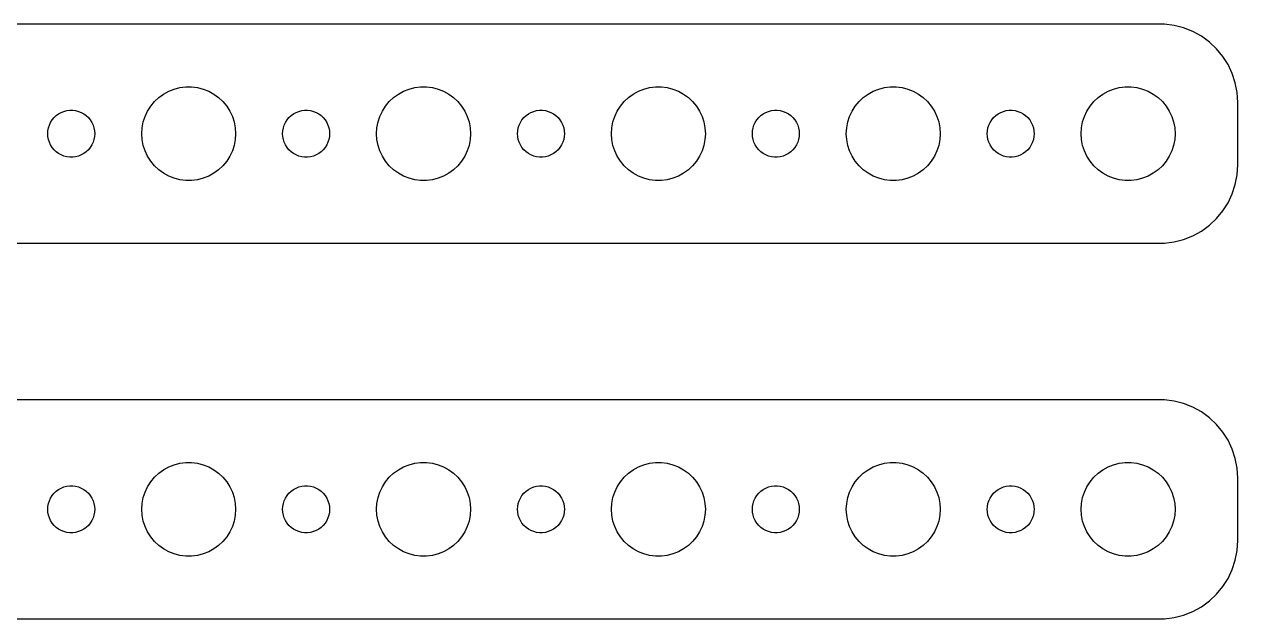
# Model space of a CAD drawing. Header units: metres. Extents: x -157 to 157, y 41 to 79.
# Drawn here: x 79.5 to 157, y 41 to 79 of the extents above; entities that cross this region are included whole.
import ezdxf

# ---------------------------------------------------------------- set-up
doc = ezdxf.new("R2010")
doc.units = ezdxf.units.M

msp = doc.modelspace()

# ---------------------------------------------------------------- linework, layer by layer
for p, q in [((152.314, 78.9901), (-152.314, 78.9901)), ((152.937, 78.9114), (152.314, 78.9901)), ((153.545, 78.7553), (152.937, 78.9114)), ((154.129, 78.5241), (153.545, 78.7553)), ((154.679, 78.2216), (154.129, 78.5241)), ((155.187, 77.8526), (154.679, 78.2216)), ((155.645, 77.4227), (155.187, 77.8526)), ((156.045, 76.9389), (155.645, 77.4227)), ((156.382, 76.4088), (156.045, 76.9389)), ((156.649, 75.8406), (156.382, 76.4088)), ((156.843, 75.2434), (156.649, 75.8406)), ((156.961, 74.6267), (156.843, 75.2434)), ((88.0877, 74.3115), (88.3925, 74.533)), ((88.3925, 74.533), (88.7227, 74.7145)), ((88.7227, 74.7145), (89.073, 74.8532)), ((89.073, 74.8532), (89.4379, 74.9469)), ((89.4379, 74.9469), (89.8116, 74.9941)), ((89.8116, 74.9941), (90.1884, 74.9941)), ((90.1884, 74.9941), (90.5621, 74.9469)), ((90.5621, 74.9469), (90.927, 74.8532)), ((90.927, 74.8532), (91.2773, 74.7145)), ((91.2773, 74.7145), (91.6075, 74.533)), ((91.6075, 74.533), (91.9123, 74.3115)), ((103.088, 74.3115), (103.393, 74.533)), ((103.393, 74.533), (103.723, 74.7145)), ((103.723, 74.7145), (104.073, 74.8532)), ((104.073, 74.8532), (104.438, 74.9469)), ((104.438, 74.9469), (104.812, 74.9941)), ((104.812, 74.9941), (105.188, 74.9941)), ((105.188, 74.9941), (105.562, 74.9469)), ((105.562, 74.9469), (105.927, 74.8532)), ((105.927, 74.8532), (106.277, 74.7145)), ((106.277, 74.7145), (106.607, 74.533)), ((106.607, 74.533), (106.912, 74.3115)), ((118.088, 74.3115), (118.393, 74.533)), ((118.393, 74.533), (118.723, 74.7145)), ((118.723, 74.7145), (119.073, 74.8532)), ((119.073, 74.8532), (119.438, 74.9469)), ((119.438, 74.9469), (119.812, 74.9941)), ((119.812, 74.9941), (120.188, 74.9941)), ((120.188, 74.9941), (120.562, 74.9469)), ((120.562, 74.9469), (120.927, 74.8532)), ((120.927, 74.8532), (121.277, 74.7145)), ((121.277, 74.7145), (121.607, 74.533)), ((121.607, 74.533), (121.912, 74.3115)), ((133.088, 74.3115), (133.393, 74.533)), ((133.393, 74.533), (133.723, 74.7145)), ((133.723, 74.7145), (134.073, 74.8532)), ((134.073, 74.8532), (134.438, 74.9469)), ((134.438, 74.9469), (134.812, 74.9941)), ((134.812, 74.9941), (135.188, 74.9941)), ((135.188, 74.9941), (135.562, 74.9469)), ((135.562, 74.9469), (135.927, 74.8532)), ((135.927, 74.8532), (136.277, 74.7145)), ((136.277, 74.7145), (136.607, 74.533)), ((136.607, 74.533), (136.912, 74.3115)), ((148.088, 74.3115), (148.393, 74.533)), ((148.393, 74.533), (148.723, 74.7145)), ((148.723, 74.7145), (149.073, 74.8532)), ((149.073, 74.8532), (149.438, 74.9469)), ((149.438, 74.9469), (149.812, 74.9941)), ((149.812, 74.9941), (150.188, 74.9941)), ((150.188, 74.9941), (150.562, 74.9469)), ((150.562, 74.9469), (150.927, 74.8532)), ((150.927, 74.8532), (151.277, 74.7145)), ((151.277, 74.7145), (151.607, 74.533)), ((151.607, 74.533), (151.912, 74.3115)), ((157, 74), (156.961, 74.6267)), ((87.3711, 73.4453), (87.573, 73.7634)), ((87.573, 73.7634), (87.8131, 74.0536)), ((87.8131, 74.0536), (88.0877, 74.3115)), ((91.9123, 74.3115), (92.1869, 74.0536)), ((92.1869, 74.0536), (92.427, 73.7634)), ((92.427, 73.7634), (92.6289, 73.4453)), ((102.371, 73.4453), (102.573, 73.7634)), ((102.573, 73.7634), (102.813, 74.0536)), ((102.813, 74.0536), (103.088, 74.3115)), ((106.912, 74.3115), (107.187, 74.0536)), ((107.187, 74.0536), (107.427, 73.7634)), ((107.427, 73.7634), (107.629, 73.4453)), ((117.371, 73.4453), (117.573, 73.7634)), ((117.573, 73.7634), (117.813, 74.0536)), ((117.813, 74.0536), (118.088, 74.3115)), ((121.912, 74.3115), (122.187, 74.0536)), ((122.187, 74.0536), (122.427, 73.7634)), ((122.427, 73.7634), (122.629, 73.4453)), ((132.371, 73.4453), (132.573, 73.7634)), ((132.573, 73.7634), (132.813, 74.0536)), ((132.813, 74.0536), (133.088, 74.3115)), ((136.912, 74.3115), (137.187, 74.0536)), ((137.187, 74.0536), (137.427, 73.7634)), ((137.427, 73.7634), (137.629, 73.4453)), ((147.371, 73.4453), (147.573, 73.7634)), ((147.573, 73.7634), (147.813, 74.0536)), ((147.813, 74.0536), (148.088, 74.3115)), ((151.912, 74.3115), (152.187, 74.0536)), ((152.187, 74.0536), (152.427, 73.7634)), ((152.427, 73.7634), (152.629, 73.4453)), ((157, 70), (157, 74)), ((81.1855, 72.7226), (81.2865, 72.8817)), ((81.2865, 72.8817), (81.4065, 73.0268)), ((81.4065, 73.0268), (81.5439, 73.1558)), ((81.5439, 73.1558), (81.6963, 73.2665)), ((81.6963, 73.2665), (81.8613, 73.3572)), ((81.8613, 73.3572), (82.0365, 73.4266)), ((82.0365, 73.4266), (82.2189, 73.4734)), ((82.2189, 73.4734), (82.4058, 73.497)), ((82.4058, 73.497), (82.5942, 73.497)), ((82.5942, 73.497), (82.7811, 73.4734)), ((82.7811, 73.4734), (82.9635, 73.4266)), ((82.9635, 73.4266), (83.1387, 73.3572)), ((83.1387, 73.3572), (83.3037, 73.2665)), ((83.3037, 73.2665), (83.4561, 73.1558)), ((83.4561, 73.1558), (83.5934, 73.0268)), ((83.5934, 73.0268), (83.7135, 72.8817)), ((83.7135, 72.8817), (83.8145, 72.7226)), ((87.0943, 72.7461), (87.2107, 73.1044)), ((87.2107, 73.1044), (87.3711, 73.4453)), ((92.6289, 73.4453), (92.7893, 73.1044)), ((92.7893, 73.1044), (92.9057, 72.7461)), ((96.1855, 72.7226), (96.2865, 72.8817)), ((96.2865, 72.8817), (96.4065, 73.0268)), ((96.4065, 73.0268), (96.5439, 73.1558)), ((96.5439, 73.1558), (96.6963, 73.2665)), ((96.6963, 73.2665), (96.8613, 73.3572)), ((96.8613, 73.3572), (97.0365, 73.4266)), ((97.0365, 73.4266), (97.2189, 73.4734)), ((97.2189, 73.4734), (97.4058, 73.497)), ((97.4058, 73.497), (97.5942, 73.497)), ((97.5942, 73.497), (97.7811, 73.4734)), ((97.7811, 73.4734), (97.9635, 73.4266)), ((97.9635, 73.4266), (98.1387, 73.3572)), ((98.1387, 73.3572), (98.3037, 73.2665)), ((98.3037, 73.2665), (98.4561, 73.1558)), ((98.4561, 73.1558), (98.5934, 73.0268)), ((98.5934, 73.0268), (98.7135, 72.8817)), ((98.7135, 72.8817), (98.8145, 72.7226)), ((102.094, 72.7461), (102.211, 73.1044)), ((102.211, 73.1044), (102.371, 73.4453)), ((107.629, 73.4453), (107.789, 73.1044)), ((107.789, 73.1044), (107.906, 72.7461)), ((111.186, 72.7226), (111.286, 72.8817)), ((111.286, 72.8817), (111.407, 73.0268)), ((111.407, 73.0268), (111.544, 73.1558)), ((111.544, 73.1558), (111.696, 73.2665)), ((111.696, 73.2665), (111.861, 73.3572)), ((111.861, 73.3572), (112.036, 73.4266)), ((112.036, 73.4266), (112.219, 73.4734)), ((112.219, 73.4734), (112.406, 73.497)), ((112.406, 73.497), (112.594, 73.497)), ((112.594, 73.497), (112.781, 73.4734)), ((112.781, 73.4734), (112.964, 73.4266)), ((112.964, 73.4266), (113.139, 73.3572)), ((113.139, 73.3572), (113.304, 73.2665)), ((113.304, 73.2665), (113.456, 73.1558)), ((113.456, 73.1558), (113.593, 73.0268)), ((113.593, 73.0268), (113.714, 72.8817)), ((113.714, 72.8817), (113.814, 72.7226)), ((117.094, 72.7461), (117.211, 73.1044)), ((117.211, 73.1044), (117.371, 73.4453)), ((122.629, 73.4453), (122.789, 73.1044)), ((122.789, 73.1044), (122.906, 72.7461)), ((126.186, 72.7226), (126.286, 72.8817)), ((126.286, 72.8817), (126.407, 73.0268)), ((126.407, 73.0268), (126.544, 73.1558)), ((126.544, 73.1558), (126.696, 73.2665)), ((126.696, 73.2665), (126.861, 73.3572)), ((126.861, 73.3572), (127.036, 73.4266)), ((127.036, 73.4266), (127.219, 73.4734)), ((127.219, 73.4734), (127.406, 73.497)), ((127.406, 73.497), (127.594, 73.497)), ((127.594, 73.497), (127.781, 73.4734)), ((127.781, 73.4734), (127.964, 73.4266)), ((127.964, 73.4266), (128.139, 73.3572)), ((128.139, 73.3572), (128.304, 73.2665)), ((128.304, 73.2665), (128.456, 73.1558)), ((128.456, 73.1558), (128.593, 73.0268)), ((128.593, 73.0268), (128.714, 72.8817)), ((128.714, 72.8817), (128.814, 72.7226)), ((132.094, 72.7461), (132.211, 73.1044)), ((132.211, 73.1044), (132.371, 73.4453)), ((137.629, 73.4453), (137.789, 73.1044)), ((137.789, 73.1044), (137.906, 72.7461)), ((141.186, 72.7226), (141.286, 72.8817)), ((141.286, 72.8817), (141.407, 73.0268)), ((141.407, 73.0268), (141.544, 73.1558)), ((141.544, 73.1558), (141.696, 73.2665)), ((141.696, 73.2665), (141.861, 73.3572)), ((141.861, 73.3572), (142.036, 73.4266)), ((142.036, 73.4266), (142.219, 73.4734)), ((142.219, 73.4734), (142.406, 73.497)), ((142.406, 73.497), (142.594, 73.497)), ((142.594, 73.497), (142.781, 73.4734)), ((142.781, 73.4734), (142.964, 73.4266)), ((142.964, 73.4266), (143.139, 73.3572)), ((143.139, 73.3572), (143.304, 73.2665)), ((143.304, 73.2665), (143.456, 73.1558)), ((143.456, 73.1558), (143.593, 73.0268)), ((143.593, 73.0268), (143.714, 72.8817)), ((143.714, 72.8817), (143.814, 72.7226)), ((147.094, 72.7461), (147.211, 73.1044)), ((147.211, 73.1044), (147.371, 73.4453)), ((152.629, 73.4453), (152.789, 73.1044)), ((152.789, 73.1044), (152.906, 72.7461)), ((81, 72), (81.0118, 72.188)), ((81.0118, 72.188), (81.0471, 72.373)), ((81.0471, 72.373), (81.1053, 72.5522)), ((81.1053, 72.5522), (81.1855, 72.7226)), ((83.8145, 72.7226), (83.8947, 72.5522)), ((83.8947, 72.5522), (83.9529, 72.373)), ((83.9529, 72.373), (83.9882, 72.188)), ((83.9882, 72.188), (84, 72)), ((87, 72), (87.0237, 72.376)), ((87.0237, 72.376), (87.0943, 72.7461)), ((92.9057, 72.7461), (92.9763, 72.376)), ((92.9763, 72.376), (93, 72)), ((96, 72), (96.0118, 72.188)), ((96.0118, 72.188), (96.0471, 72.373)), ((96.0471, 72.373), (96.1053, 72.5522)), ((96.1053, 72.5522), (96.1855, 72.7226)), ((98.8145, 72.7226), (98.8947, 72.5522)), ((98.8947, 72.5522), (98.9529, 72.373)), ((98.9529, 72.373), (98.9882, 72.188)), ((98.9882, 72.188), (99, 72)), ((102, 72), (102.024, 72.376)), ((102.024, 72.376), (102.094, 72.7461)), ((107.906, 72.7461), (107.976, 72.376)), ((107.976, 72.376), (108, 72)), ((111, 72), (111.012, 72.188)), ((111.012, 72.188), (111.047, 72.373)), ((111.047, 72.373), (111.105, 72.5522)), ((111.105, 72.5522), (111.186, 72.7226)), ((113.814, 72.7226), (113.895, 72.5522)), ((113.895, 72.5522), (113.953, 72.373)), ((113.953, 72.373), (113.988, 72.188)), ((113.988, 72.188), (114, 72)), ((117, 72), (117.024, 72.376)), ((117.024, 72.376), (117.094, 72.7461)), ((122.906, 72.7461), (122.976, 72.376)), ((122.976, 72.376), (123, 72)), ((126, 72), (126.012, 72.188)), ((126.012, 72.188), (126.047, 72.373)), ((126.047, 72.373), (126.105, 72.5522)), ((126.105, 72.5522), (126.186, 72.7226)), ((128.814, 72.7226), (128.895, 72.5522)), ((128.895, 72.5522), (128.953, 72.373)), ((128.953, 72.373), (128.988, 72.188)), ((128.988, 72.188), (129, 72)), ((132, 72), (132.024, 72.376)), ((132.024, 72.376), (132.094, 72.7461)), ((137.906, 72.7461), (137.976, 72.376)), ((137.976, 72.376), (138, 72)), ((141, 72), (141.012, 72.188)), ((141.012, 72.188), (141.047, 72.373)), ((141.047, 72.373), (141.105, 72.5522)), ((141.105, 72.5522), (141.186, 72.7226)), ((143.814, 72.7226), (143.895, 72.5522)), ((143.895, 72.5522), (143.953, 72.373)), ((143.953, 72.373), (143.988, 72.188)), ((143.988, 72.188), (144, 72)), ((147, 72), (147.024, 72.376)), ((147.024, 72.376), (147.094, 72.7461)), ((152.906, 72.7461), (152.976, 72.376)), ((152.976, 72.376), (153, 72)), ((81.0118, 71.812), (81, 72)), ((81.0471, 71.627), (81.0118, 71.812)), ((81.1053, 71.4478), (81.0471, 71.627)), ((81.1855, 71.2774), (81.1053, 71.4478)), ((83.8947, 71.4478), (83.8145, 71.2774)), ((83.9529, 71.627), (83.8947, 71.4478)), ((83.9882, 71.812), (83.9529, 71.627)), ((84, 72), (83.9882, 71.812)), ((87.0237, 71.624), (87, 72)), ((87.0943, 71.2539), (87.0237, 71.624)), ((92.9763, 71.624), (92.9057, 71.2539)), ((93, 72), (92.9763, 71.624)), ((96.0118, 71.812), (96, 72)), ((96.0471, 71.627), (96.0118, 71.812)), ((96.1053, 71.4478), (96.0471, 71.627)), ((96.1855, 71.2774), (96.1053, 71.4478)), ((98.8947, 71.4478), (98.8145, 71.2774)), ((98.9529, 71.627), (98.8947, 71.4478)), ((98.9882, 71.812), (98.9529, 71.627)), ((99, 72), (98.9882, 71.812)), ((102.024, 71.624), (102, 72)), ((102.094, 71.2539), (102.024, 71.624)), ((107.976, 71.624), (107.906, 71.2539)), ((108, 72), (107.976, 71.624)), ((111.012, 71.812), (111, 72)), ((111.047, 71.627), (111.012, 71.812)), ((111.105, 71.4478), (111.047, 71.627)), ((111.186, 71.2774), (111.105, 71.4478)), ((113.895, 71.4478), (113.814, 71.2774)), ((113.953, 71.627), (113.895, 71.4478)), ((113.988, 71.812), (113.953, 71.627)), ((114, 72), (113.988, 71.812)), ((117.024, 71.624), (117, 72)), ((117.094, 71.2539), (117.024, 71.624)), ((122.976, 71.624), (122.906, 71.2539)), ((123, 72), (122.976, 71.624)), ((126.012, 71.812), (126, 72)), ((126.047, 71.627), (126.012, 71.812)), ((126.105, 71.4478), (126.047, 71.627)), ((126.186, 71.2774), (126.105, 71.4478)), ((128.895, 71.4478), (128.814, 71.2774)), ((128.953, 71.627), (128.895, 71.4478)), ((128.988, 71.812), (128.953, 71.627)), ((129, 72), (128.988, 71.812)), ((132.024, 71.624), (132, 72)), ((132.094, 71.2539), (132.024, 71.624)), ((137.976, 71.624), (137.906, 71.2539)), ((138, 72), (137.976, 71.624)), ((141.012, 71.812), (141, 72)), ((141.047, 71.627), (141.012, 71.812)), ((141.105, 71.4478), (141.047, 71.627)), ((141.186, 71.2774), (141.105, 71.4478)), ((143.895, 71.4478), (143.814, 71.2774)), ((143.953, 71.627), (143.895, 71.4478)), ((143.988, 71.812), (143.953, 71.627)), ((144, 72), (143.988, 71.812)), ((147.024, 71.624), (147, 72)), ((147.094, 71.2539), (147.024, 71.624)), ((152.976, 71.624), (152.906, 71.2539)), ((153, 72), (152.976, 71.624)), ((81.2865, 71.1183), (81.1855, 71.2774)), ((81.4065, 70.9732), (81.2865, 71.1183)), ((81.5439, 70.8442), (81.4065, 70.9732)), ((81.6963, 70.7335), (81.5439, 70.8442)), ((81.8613, 70.6428), (81.6963, 70.7335)), ((82.0365, 70.5734), (81.8613, 70.6428)), ((82.2189, 70.5266), (82.0365, 70.5734)), ((82.4058, 70.503), (82.2189, 70.5266)), ((82.7811, 70.5266), (82.5942, 70.503)), ((82.9635, 70.5734), (82.7811, 70.5266)), ((83.1387, 70.6428), (82.9635, 70.5734)), ((83.3037, 70.7335), (83.1387, 70.6428)), ((83.4561, 70.8442), (83.3037, 70.7335)), ((83.5934, 70.9732), (83.4561, 70.8442)), ((83.7135, 71.1183), (83.5934, 70.9732)), ((83.8145, 71.2774), (83.7135, 71.1183)), ((87.2107, 70.8956), (87.0943, 71.2539)), ((87.3711, 70.5547), (87.2107, 70.8956)), ((87.573, 70.2366), (87.3711, 70.5547)), ((92.6289, 70.5547), (92.427, 70.2366)), ((92.7893, 70.8956), (92.6289, 70.5547)), ((92.9057, 71.2539), (92.7893, 70.8956)), ((96.2865, 71.1183), (96.1855, 71.2774)), ((96.4065, 70.9732), (96.2865, 71.1183)), ((96.5439, 70.8442), (96.4065, 70.9732)), ((96.6963, 70.7335), (96.5439, 70.8442)), ((96.8613, 70.6428), (96.6963, 70.7335)), ((97.0365, 70.5734), (96.8613, 70.6428)), ((97.2189, 70.5266), (97.0365, 70.5734)), ((97.4058, 70.503), (97.2189, 70.5266)), ((97.7811, 70.5266), (97.5942, 70.503)), ((97.9635, 70.5734), (97.7811, 70.5266)), ((98.1387, 70.6428), (97.9635, 70.5734)), ((98.3037, 70.7335), (98.1387, 70.6428)), ((98.4561, 70.8442), (98.3037, 70.7335)), ((98.5934, 70.9732), (98.4561, 70.8442)), ((98.7135, 71.1183), (98.5934, 70.9732)), ((98.8145, 71.2774), (98.7135, 71.1183)), ((102.211, 70.8956), (102.094, 71.2539)), ((102.371, 70.5547), (102.211, 70.8956)), ((102.573, 70.2366), (102.371, 70.5547)), ((107.629, 70.5547), (107.427, 70.2366)), ((107.789, 70.8956), (107.629, 70.5547)), ((107.906, 71.2539), (107.789, 70.8956)), ((111.286, 71.1183), (111.186, 71.2774)), ((111.407, 70.9732), (111.286, 71.1183)), ((111.544, 70.8442), (111.407, 70.9732)), ((111.696, 70.7335), (111.544, 70.8442)), ((111.861, 70.6428), (111.696, 70.7335)), ((112.036, 70.5734), (111.861, 70.6428)), ((112.219, 70.5266), (112.036, 70.5734)), ((112.406, 70.503), (112.219, 70.5266)), ((112.781, 70.5266), (112.594, 70.503)), ((112.964, 70.5734), (112.781, 70.5266)), ((113.139, 70.6428), (112.964, 70.5734)), ((113.304, 70.7335), (113.139, 70.6428)), ((113.456, 70.8442), (113.304, 70.7335)), ((113.593, 70.9732), (113.456, 70.8442)), ((113.714, 71.1183), (113.593, 70.9732)), ((113.814, 71.2774), (113.714, 71.1183)), ((117.211, 70.8956), (117.094, 71.2539)), ((117.371, 70.5547), (117.211, 70.8956)), ((117.573, 70.2366), (117.371, 70.5547)), ((122.629, 70.5547), (122.427, 70.2366)), ((122.789, 70.8956), (122.629, 70.5547)), ((122.906, 71.2539), (122.789, 70.8956)), ((126.286, 71.1183), (126.186, 71.2774)), ((126.407, 70.9732), (126.286, 71.1183)), ((126.544, 70.8442), (126.407, 70.9732)), ((126.696, 70.7335), (126.544, 70.8442)), ((126.861, 70.6428), (126.696, 70.7335)), ((127.036, 70.5734), (126.861, 70.6428)), ((127.219, 70.5266), (127.036, 70.5734)), ((127.406, 70.503), (127.219, 70.5266)), ((127.781, 70.5266), (127.594, 70.503)), ((127.964, 70.5734), (127.781, 70.5266)), ((128.139, 70.6428), (127.964, 70.5734)), ((128.304, 70.7335), (128.139, 70.6428)), ((128.456, 70.8442), (128.304, 70.7335)), ((128.593, 70.9732), (128.456, 70.8442)), ((128.714, 71.1183), (128.593, 70.9732)), ((128.814, 71.2774), (128.714, 71.1183)), ((132.211, 70.8956), (132.094, 71.2539)), ((132.371, 70.5547), (132.211, 70.8956)), ((132.573, 70.2366), (132.371, 70.5547)), ((137.629, 70.5547), (137.427, 70.2366)), ((137.789, 70.8956), (137.629, 70.5547)), ((137.906, 71.2539), (137.789, 70.8956)), ((141.286, 71.1183), (141.186, 71.2774)), ((141.407, 70.9732), (141.286, 71.1183)), ((141.544, 70.8442), (141.407, 70.9732)), ((141.696, 70.7335), (141.544, 70.8442)), ((141.861, 70.6428), (141.696, 70.7335)), ((142.036, 70.5734), (141.861, 70.6428)), ((142.219, 70.5266), (142.036, 70.5734)), ((142.406, 70.503), (142.219, 70.5266)), ((142.781, 70.5266), (142.594, 70.503)), ((142.964, 70.5734), (142.781, 70.5266)), ((143.139, 70.6428), (142.964, 70.5734)), ((143.304, 70.7335), (143.139, 70.6428)), ((143.456, 70.8442), (143.304, 70.7335)), ((143.593, 70.9732), (143.456, 70.8442)), ((143.714, 71.1183), (143.593, 70.9732)), ((143.814, 71.2774), (143.714, 71.1183)), ((147.211, 70.8956), (147.094, 71.2539)), ((147.371, 70.5547), (147.211, 70.8956)), ((147.573, 70.2366), (147.371, 70.5547)), ((152.629, 70.5547), (152.427, 70.2366)), ((152.789, 70.8956), (152.629, 70.5547)), ((152.906, 71.2539), (152.789, 70.8956)), ((82.5942, 70.503), (82.4058, 70.503)), ((87.8131, 69.9464), (87.573, 70.2366)), ((88.0877, 69.6885), (87.8131, 69.9464)), ((92.1869, 69.9464), (91.9123, 69.6885)), ((92.427, 70.2366), (92.1869, 69.9464)), ((97.5942, 70.503), (97.4058, 70.503)), ((102.813, 69.9464), (102.573, 70.2366)), ((103.088, 69.6885), (102.813, 69.9464)), ((107.187, 69.9464), (106.912, 69.6885)), ((107.427, 70.2366), (107.187, 69.9464)), ((112.594, 70.503), (112.406, 70.503)), ((117.813, 69.9464), (117.573, 70.2366)), ((118.088, 69.6885), (117.813, 69.9464)), ((122.187, 69.9464), (121.912, 69.6885)), ((122.427, 70.2366), (122.187, 69.9464)), ((127.594, 70.503), (127.406, 70.503)), ((132.813, 69.9464), (132.573, 70.2366)), ((133.088, 69.6885), (132.813, 69.9464)), ((137.187, 69.9464), (136.912, 69.6885)), ((137.427, 70.2366), (137.187, 69.9464)), ((142.594, 70.503), (142.406, 70.503)), ((147.813, 69.9464), (147.573, 70.2366)), ((148.088, 69.6885), (147.813, 69.9464)), ((152.187, 69.9464), (151.912, 69.6885)), ((152.427, 70.2366), (152.187, 69.9464)), ((156.961, 69.3733), (157, 70)), ((88.3925, 69.467), (88.0877, 69.6885)), ((88.7227, 69.2855), (88.3925, 69.467)), ((89.073, 69.1468), (88.7227, 69.2855)), ((89.4379, 69.0531), (89.073, 69.1468)), ((89.8116, 69.0059), (89.4379, 69.0531)), ((90.1884, 69.0059), (89.8116, 69.0059)), ((90.5621, 69.0531), (90.1884, 69.0059)), ((90.927, 69.1468), (90.5621, 69.0531)), ((91.2773, 69.2855), (90.927, 69.1468)), ((91.6075, 69.467), (91.2773, 69.2855)), ((91.9123, 69.6885), (91.6075, 69.467)), ((103.393, 69.467), (103.088, 69.6885)), ((103.723, 69.2855), (103.393, 69.467)), ((104.073, 69.1468), (103.723, 69.2855)), ((104.438, 69.0531), (104.073, 69.1468)), ((104.812, 69.0059), (104.438, 69.0531)), ((105.188, 69.0059), (104.812, 69.0059)), ((105.562, 69.0531), (105.188, 69.0059)), ((105.927, 69.1468), (105.562, 69.0531)), ((106.277, 69.2855), (105.927, 69.1468)), ((106.607, 69.467), (106.277, 69.2855)), ((106.912, 69.6885), (106.607, 69.467)), ((118.393, 69.467), (118.088, 69.6885)), ((118.723, 69.2855), (118.393, 69.467)), ((119.073, 69.1468), (118.723, 69.2855)), ((119.438, 69.0531), (119.073, 69.1468)), ((119.812, 69.0059), (119.438, 69.0531)), ((120.188, 69.0059), (119.812, 69.0059)), ((120.562, 69.0531), (120.188, 69.0059)), ((120.927, 69.1468), (120.562, 69.0531)), ((121.277, 69.2855), (120.927, 69.1468)), ((121.607, 69.467), (121.277, 69.2855)), ((121.912, 69.6885), (121.607, 69.467)), ((133.393, 69.467), (133.088, 69.6885)), ((133.723, 69.2855), (133.393, 69.467)), ((134.073, 69.1468), (133.723, 69.2855)), ((134.438, 69.0531), (134.073, 69.1468)), ((134.812, 69.0059), (134.438, 69.0531)), ((135.188, 69.0059), (134.812, 69.0059)), ((135.562, 69.0531), (135.188, 69.0059)), ((135.927, 69.1468), (135.562, 69.0531)), ((136.277, 69.2855), (135.927, 69.1468)), ((136.607, 69.467), (136.277, 69.2855)), ((136.912, 69.6885), (136.607, 69.467)), ((148.393, 69.467), (148.088, 69.6885)), ((148.723, 69.2855), (148.393, 69.467)), ((149.073, 69.1468), (148.723, 69.2855)), ((149.438, 69.0531), (149.073, 69.1468)), ((149.812, 69.0059), (149.438, 69.0531)), ((150.188, 69.0059), (149.812, 69.0059)), ((150.562, 69.0531), (150.188, 69.0059)), ((150.927, 69.1468), (150.562, 69.0531)), ((151.277, 69.2855), (150.927, 69.1468)), ((151.607, 69.467), (151.277, 69.2855)), ((151.912, 69.6885), (151.607, 69.467)), ((156.843, 68.7566), (156.961, 69.3733)), ((156.649, 68.1594), (156.843, 68.7566)), ((156.045, 67.0611), (156.382, 67.5912)), ((156.382, 67.5912), (156.649, 68.1594)), ((155.645, 66.5773), (156.045, 67.0611)), ((154.679, 65.7784), (155.187, 66.1474)), ((155.187, 66.1474), (155.645, 66.5773)), ((152.937, 65.0886), (153.545, 65.2447)), ((153.545, 65.2447), (154.129, 65.4759)), ((154.129, 65.4759), (154.679, 65.7784)), ((-152.314, 65.0099), (152.314, 65.0099)), ((152.314, 65.0099), (152.937, 65.0886)), ((152.314, 54.9901), (-152.314, 54.9901)), ((152.937, 54.9114), (152.314, 54.9901)), ((153.545, 54.7553), (152.937, 54.9114)), ((154.129, 54.5241), (153.545, 54.7553)), ((154.679, 54.2216), (154.129, 54.5241)), ((155.187, 53.8526), (154.679, 54.2216)), ((155.645, 53.4227), (155.187, 53.8526)), ((156.045, 52.9389), (155.645, 53.4227)), ((156.382, 52.4088), (156.045, 52.9389)), ((156.649, 51.8406), (156.382, 52.4088)), ((156.843, 51.2434), (156.649, 51.8406)), ((156.961, 50.6267), (156.843, 51.2434)), ((88.0877, 50.3115), (88.3925, 50.533)), ((88.3925, 50.533), (88.7227, 50.7145)), ((88.7227, 50.7145), (89.073, 50.8532)), ((89.073, 50.8532), (89.4379, 50.9469)), ((89.4379, 50.9469), (89.8116, 50.9941)), ((89.8116, 50.9941), (90.1884, 50.9941)), ((90.1884, 50.9941), (90.5621, 50.9469)), ((90.5621, 50.9469), (90.927, 50.8532)), ((90.927, 50.8532), (91.2773, 50.7145)), ((91.2773, 50.7145), (91.6075, 50.533)), ((91.6075, 50.533), (91.9123, 50.3115)), ((103.088, 50.3115), (103.393, 50.533)), ((103.393, 50.533), (103.723, 50.7145)), ((103.723, 50.7145), (104.073, 50.8532)), ((104.073, 50.8532), (104.438, 50.9469)), ((104.438, 50.9469), (104.812, 50.9941)), ((104.812, 50.9941), (105.188, 50.9941)), ((105.188, 50.9941), (105.562, 50.9469)), ((105.562, 50.9469), (105.927, 50.8532)), ((105.927, 50.8532), (106.277, 50.7145)), ((106.277, 50.7145), (106.607, 50.533)), ((106.607, 50.533), (106.912, 50.3115)), ((118.088, 50.3115), (118.393, 50.533)), ((118.393, 50.533), (118.723, 50.7145)), ((118.723, 50.7145), (119.073, 50.8532)), ((119.073, 50.8532), (119.438, 50.9469)), ((119.438, 50.9469), (119.812, 50.9941)), ((119.812, 50.9941), (120.188, 50.9941)), ((120.188, 50.9941), (120.562, 50.9469)), ((120.562, 50.9469), (120.927, 50.8532)), ((120.927, 50.8532), (121.277, 50.7145)), ((121.277, 50.7145), (121.607, 50.533)), ((121.607, 50.533), (121.912, 50.3115)), ((133.088, 50.3115), (133.393, 50.533)), ((133.393, 50.533), (133.723, 50.7145)), ((133.723, 50.7145), (134.073, 50.8532)), ((134.073, 50.8532), (134.438, 50.9469)), ((134.438, 50.9469), (134.812, 50.9941)), ((134.812, 50.9941), (135.188, 50.9941)), ((135.188, 50.9941), (135.562, 50.9469)), ((135.562, 50.9469), (135.927, 50.8532)), ((135.927, 50.8532), (136.277, 50.7145)), ((136.277, 50.7145), (136.607, 50.533)), ((136.607, 50.533), (136.912, 50.3115)), ((148.088, 50.3115), (148.393, 50.533)), ((148.393, 50.533), (148.723, 50.7145)), ((148.723, 50.7145), (149.073, 50.8532)), ((149.073, 50.8532), (149.438, 50.9469)), ((149.438, 50.9469), (149.812, 50.9941)), ((149.812, 50.9941), (150.188, 50.9941)), ((150.188, 50.9941), (150.562, 50.9469)), ((150.562, 50.9469), (150.927, 50.8532)), ((150.927, 50.8532), (151.277, 50.7145)), ((151.277, 50.7145), (151.607, 50.533)), ((151.607, 50.533), (151.912, 50.3115)), ((157, 50), (156.961, 50.6267)), ((87.3711, 49.4453), (87.573, 49.7634)), ((87.573, 49.7634), (87.8131, 50.0536)), ((87.8131, 50.0536), (88.0877, 50.3115)), ((91.9123, 50.3115), (92.1869, 50.0536)), ((92.1869, 50.0536), (92.427, 49.7634)), ((92.427, 49.7634), (92.6289, 49.4453)), ((102.371, 49.4453), (102.573, 49.7634)), ((102.573, 49.7634), (102.813, 50.0536)), ((102.813, 50.0536), (103.088, 50.3115)), ((106.912, 50.3115), (107.187, 50.0536)), ((107.187, 50.0536), (107.427, 49.7634)), ((107.427, 49.7634), (107.629, 49.4453)), ((117.371, 49.4453), (117.573, 49.7634)), ((117.573, 49.7634), (117.813, 50.0536)), ((117.813, 50.0536), (118.088, 50.3115)), ((121.912, 50.3115), (122.187, 50.0536)), ((122.187, 50.0536), (122.427, 49.7634)), ((122.427, 49.7634), (122.629, 49.4453)), ((132.371, 49.4453), (132.573, 49.7634)), ((132.573, 49.7634), (132.813, 50.0536)), ((132.813, 50.0536), (133.088, 50.3115)), ((136.912, 50.3115), (137.187, 50.0536)), ((137.187, 50.0536), (137.427, 49.7634)), ((137.427, 49.7634), (137.629, 49.4453)), ((147.371, 49.4453), (147.573, 49.7634)), ((147.573, 49.7634), (147.813, 50.0536)), ((147.813, 50.0536), (148.088, 50.3115)), ((151.912, 50.3115), (152.187, 50.0536)), ((152.187, 50.0536), (152.427, 49.7634)), ((152.427, 49.7634), (152.629, 49.4453)), ((157, 46), (157, 50)), ((81.1855, 48.7226), (81.2865, 48.8817)), ((81.2865, 48.8817), (81.4065, 49.0268)), ((81.4065, 49.0268), (81.5439, 49.1558)), ((81.5439, 49.1558), (81.6963, 49.2665)), ((81.6963, 49.2665), (81.8613, 49.3572)), ((81.8613, 49.3572), (82.0365, 49.4266)), ((82.0365, 49.4266), (82.2189, 49.4734)), ((82.2189, 49.4734), (82.4058, 49.497)), ((82.4058, 49.497), (82.5942, 49.497)), ((82.5942, 49.497), (82.7811, 49.4734)), ((82.7811, 49.4734), (82.9635, 49.4266)), ((82.9635, 49.4266), (83.1387, 49.3572)), ((83.1387, 49.3572), (83.3037, 49.2665)), ((83.3037, 49.2665), (83.4561, 49.1558)), ((83.4561, 49.1558), (83.5934, 49.0268)), ((83.5934, 49.0268), (83.7135, 48.8817)), ((83.7135, 48.8817), (83.8145, 48.7226)), ((87.0943, 48.7461), (87.2107, 49.1044)), ((87.2107, 49.1044), (87.3711, 49.4453)), ((92.6289, 49.4453), (92.7893, 49.1044)), ((92.7893, 49.1044), (92.9057, 48.7461)), ((96.1855, 48.7226), (96.2865, 48.8817)), ((96.2865, 48.8817), (96.4065, 49.0268)), ((96.4065, 49.0268), (96.5439, 49.1558)), ((96.5439, 49.1558), (96.6963, 49.2665)), ((96.6963, 49.2665), (96.8613, 49.3572)), ((96.8613, 49.3572), (97.0365, 49.4266)), ((97.0365, 49.4266), (97.2189, 49.4734)), ((97.2189, 49.4734), (97.4058, 49.497)), ((97.4058, 49.497), (97.5942, 49.497)), ((97.5942, 49.497), (97.7811, 49.4734)), ((97.7811, 49.4734), (97.9635, 49.4266)), ((97.9635, 49.4266), (98.1387, 49.3572)), ((98.1387, 49.3572), (98.3037, 49.2665)), ((98.3037, 49.2665), (98.4561, 49.1558)), ((98.4561, 49.1558), (98.5934, 49.0268)), ((98.5934, 49.0268), (98.7135, 48.8817)), ((98.7135, 48.8817), (98.8145, 48.7226)), ((102.094, 48.7461), (102.211, 49.1044)), ((102.211, 49.1044), (102.371, 49.4453)), ((107.629, 49.4453), (107.789, 49.1044)), ((107.789, 49.1044), (107.906, 48.7461)), ((111.186, 48.7226), (111.286, 48.8817)), ((111.286, 48.8817), (111.407, 49.0268)), ((111.407, 49.0268), (111.544, 49.1558)), ((111.544, 49.1558), (111.696, 49.2665)), ((111.696, 49.2665), (111.861, 49.3572)), ((111.861, 49.3572), (112.036, 49.4266)), ((112.036, 49.4266), (112.219, 49.4734)), ((112.219, 49.4734), (112.406, 49.497)), ((112.406, 49.497), (112.594, 49.497)), ((112.594, 49.497), (112.781, 49.4734)), ((112.781, 49.4734), (112.964, 49.4266)), ((112.964, 49.4266), (113.139, 49.3572)), ((113.139, 49.3572), (113.304, 49.2665)), ((113.304, 49.2665), (113.456, 49.1558)), ((113.456, 49.1558), (113.593, 49.0268)), ((113.593, 49.0268), (113.714, 48.8817)), ((113.714, 48.8817), (113.814, 48.7226)), ((117.094, 48.7461), (117.211, 49.1044)), ((117.211, 49.1044), (117.371, 49.4453)), ((122.629, 49.4453), (122.789, 49.1044)), ((122.789, 49.1044), (122.906, 48.7461)), ((126.186, 48.7226), (126.286, 48.8817)), ((126.286, 48.8817), (126.407, 49.0268)), ((126.407, 49.0268), (126.544, 49.1558)), ((126.544, 49.1558), (126.696, 49.2665)), ((126.696, 49.2665), (126.861, 49.3572)), ((126.861, 49.3572), (127.036, 49.4266)), ((127.036, 49.4266), (127.219, 49.4734)), ((127.219, 49.4734), (127.406, 49.497)), ((127.406, 49.497), (127.594, 49.497)), ((127.594, 49.497), (127.781, 49.4734)), ((127.781, 49.4734), (127.964, 49.4266)), ((127.964, 49.4266), (128.139, 49.3572)), ((128.139, 49.3572), (128.304, 49.2665)), ((128.304, 49.2665), (128.456, 49.1558)), ((128.456, 49.1558), (128.593, 49.0268)), ((128.593, 49.0268), (128.714, 48.8817)), ((128.714, 48.8817), (128.814, 48.7226)), ((132.094, 48.7461), (132.211, 49.1044)), ((132.211, 49.1044), (132.371, 49.4453)), ((137.629, 49.4453), (137.789, 49.1044)), ((137.789, 49.1044), (137.906, 48.7461)), ((141.186, 48.7226), (141.286, 48.8817)), ((141.286, 48.8817), (141.407, 49.0268)), ((141.407, 49.0268), (141.544, 49.1558)), ((141.544, 49.1558), (141.696, 49.2665)), ((141.696, 49.2665), (141.861, 49.3572)), ((141.861, 49.3572), (142.036, 49.4266)), ((142.036, 49.4266), (142.219, 49.4734)), ((142.219, 49.4734), (142.406, 49.497)), ((142.406, 49.497), (142.594, 49.497)), ((142.594, 49.497), (142.781, 49.4734)), ((142.781, 49.4734), (142.964, 49.4266)), ((142.964, 49.4266), (143.139, 49.3572)), ((143.139, 49.3572), (143.304, 49.2665)), ((143.304, 49.2665), (143.456, 49.1558)), ((143.456, 49.1558), (143.593, 49.0268)), ((143.593, 49.0268), (143.714, 48.8817)), ((143.714, 48.8817), (143.814, 48.7226)), ((147.094, 48.7461), (147.211, 49.1044)), ((147.211, 49.1044), (147.371, 49.4453)), ((152.629, 49.4453), (152.789, 49.1044)), ((152.789, 49.1044), (152.906, 48.7461)), ((81, 48), (81.0118, 48.188)), ((81.0118, 48.188), (81.0471, 48.373)), ((81.0471, 48.373), (81.1053, 48.5522)), ((81.1053, 48.5522), (81.1855, 48.7226)), ((83.8145, 48.7226), (83.8947, 48.5522)), ((83.8947, 48.5522), (83.9529, 48.373)), ((83.9529, 48.373), (83.9882, 48.188)), ((83.9882, 48.188), (84, 48)), ((87, 48), (87.0237, 48.376)), ((87.0237, 48.376), (87.0943, 48.7461)), ((92.9057, 48.7461), (92.9763, 48.376)), ((92.9763, 48.376), (93, 48)), ((96, 48), (96.0118, 48.188)), ((96.0118, 48.188), (96.0471, 48.373)), ((96.0471, 48.373), (96.1053, 48.5522)), ((96.1053, 48.5522), (96.1855, 48.7226)), ((98.8145, 48.7226), (98.8947, 48.5522)), ((98.8947, 48.5522), (98.9529, 48.373)), ((98.9529, 48.373), (98.9882, 48.188)), ((98.9882, 48.188), (99, 48)), ((102, 48), (102.024, 48.376)), ((102.024, 48.376), (102.094, 48.7461)), ((107.906, 48.7461), (107.976, 48.376)), ((107.976, 48.376), (108, 48)), ((111, 48), (111.012, 48.188)), ((111.012, 48.188), (111.047, 48.373)), ((111.047, 48.373), (111.105, 48.5522)), ((111.105, 48.5522), (111.186, 48.7226)), ((113.814, 48.7226), (113.895, 48.5522)), ((113.895, 48.5522), (113.953, 48.373)), ((113.953, 48.373), (113.988, 48.188)), ((113.988, 48.188), (114, 48)), ((117, 48), (117.024, 48.376)), ((117.024, 48.376), (117.094, 48.7461)), ((122.906, 48.7461), (122.976, 48.376)), ((122.976, 48.376), (123, 48)), ((126, 48), (126.012, 48.188)), ((126.012, 48.188), (126.047, 48.373)), ((126.047, 48.373), (126.105, 48.5522)), ((126.105, 48.5522), (126.186, 48.7226)), ((128.814, 48.7226), (128.895, 48.5522)), ((128.895, 48.5522), (128.953, 48.373)), ((128.953, 48.373), (128.988, 48.188)), ((128.988, 48.188), (129, 48)), ((132, 48), (132.024, 48.376)), ((132.024, 48.376), (132.094, 48.7461)), ((137.906, 48.7461), (137.976, 48.376)), ((137.976, 48.376), (138, 48)), ((141, 48), (141.012, 48.188)), ((141.012, 48.188), (141.047, 48.373)), ((141.047, 48.373), (141.105, 48.5522)), ((141.105, 48.5522), (141.186, 48.7226)), ((143.814, 48.7226), (143.895, 48.5522)), ((143.895, 48.5522), (143.953, 48.373)), ((143.953, 48.373), (143.988, 48.188)), ((143.988, 48.188), (144, 48)), ((147, 48), (147.024, 48.376)), ((147.024, 48.376), (147.094, 48.7461)), ((152.906, 48.7461), (152.976, 48.376)), ((152.976, 48.376), (153, 48)), ((81.0118, 47.812), (81, 48)), ((81.0471, 47.627), (81.0118, 47.812)), ((81.1053, 47.4478), (81.0471, 47.627)), ((81.1855, 47.2774), (81.1053, 47.4478)), ((81.2865, 47.1183), (81.1855, 47.2774)), ((83.8145, 47.2774), (83.7135, 47.1183)), ((83.8947, 47.4478), (83.8145, 47.2774)), ((83.9529, 47.627), (83.8947, 47.4478)), ((83.9882, 47.812), (83.9529, 47.627)), ((84, 48), (83.9882, 47.812)), ((87.0237, 47.624), (87, 48)), ((87.0943, 47.2539), (87.0237, 47.624)), ((92.9763, 47.624), (92.9057, 47.2539)), ((93, 48), (92.9763, 47.624)), ((96.0118, 47.812), (96, 48)), ((96.0471, 47.627), (96.0118, 47.812)), ((96.1053, 47.4478), (96.0471, 47.627)), ((96.1855, 47.2774), (96.1053, 47.4478)), ((96.2865, 47.1183), (96.1855, 47.2774)), ((98.8145, 47.2774), (98.7135, 47.1183)), ((98.8947, 47.4478), (98.8145, 47.2774)), ((98.9529, 47.627), (98.8947, 47.4478)), ((98.9882, 47.812), (98.9529, 47.627)), ((99, 48), (98.9882, 47.812)), ((102.024, 47.624), (102, 48)), ((102.094, 47.2539), (102.024, 47.624)), ((107.976, 47.624), (107.906, 47.2539)), ((108, 48), (107.976, 47.624)), ((111.012, 47.812), (111, 48)), ((111.047, 47.627), (111.012, 47.812)), ((111.105, 47.4478), (111.047, 47.627)), ((111.186, 47.2774), (111.105, 47.4478)), ((111.286, 47.1183), (111.186, 47.2774)), ((113.814, 47.2774), (113.714, 47.1183)), ((113.895, 47.4478), (113.814, 47.2774)), ((113.953, 47.627), (113.895, 47.4478)), ((113.988, 47.812), (113.953, 47.627)), ((114, 48), (113.988, 47.812)), ((117.024, 47.624), (117, 48)), ((117.094, 47.2539), (117.024, 47.624)), ((122.976, 47.624), (122.906, 47.2539)), ((123, 48), (122.976, 47.624)), ((126.012, 47.812), (126, 48)), ((126.047, 47.627), (126.012, 47.812)), ((126.105, 47.4478), (126.047, 47.627)), ((126.186, 47.2774), (126.105, 47.4478)), ((126.286, 47.1183), (126.186, 47.2774)), ((128.814, 47.2774), (128.714, 47.1183)), ((128.895, 47.4478), (128.814, 47.2774)), ((128.953, 47.627), (128.895, 47.4478)), ((128.988, 47.812), (128.953, 47.627)), ((129, 48), (128.988, 47.812)), ((132.024, 47.624), (132, 48)), ((132.094, 47.2539), (132.024, 47.624)), ((137.976, 47.624), (137.906, 47.2539)), ((138, 48), (137.976, 47.624)), ((141.012, 47.812), (141, 48)), ((141.047, 47.627), (141.012, 47.812)), ((141.105, 47.4478), (141.047, 47.627)), ((141.186, 47.2774), (141.105, 47.4478)), ((141.286, 47.1183), (141.186, 47.2774)), ((143.814, 47.2774), (143.714, 47.1183)), ((143.895, 47.4478), (143.814, 47.2774)), ((143.953, 47.627), (143.895, 47.4478)), ((143.988, 47.812), (143.953, 47.627)), ((144, 48), (143.988, 47.812)), ((147.024, 47.624), (147, 48)), ((147.094, 47.2539), (147.024, 47.624)), ((152.976, 47.624), (152.906, 47.2539)), ((153, 48), (152.976, 47.624)), ((81.4065, 46.9732), (81.2865, 47.1183)), ((81.5439, 46.8442), (81.4065, 46.9732)), ((81.6963, 46.7335), (81.5439, 46.8442)), ((81.8613, 46.6428), (81.6963, 46.7335)), ((82.0365, 46.5734), (81.8613, 46.6428)), ((82.2189, 46.5266), (82.0365, 46.5734)), ((82.4058, 46.503), (82.2189, 46.5266)), ((82.5942, 46.503), (82.4058, 46.503)), ((82.7811, 46.5266), (82.5942, 46.503)), ((82.9635, 46.5734), (82.7811, 46.5266)), ((83.1387, 46.6428), (82.9635, 46.5734)), ((83.3037, 46.7335), (83.1387, 46.6428)), ((83.4561, 46.8442), (83.3037, 46.7335)), ((83.5934, 46.9732), (83.4561, 46.8442)), ((83.7135, 47.1183), (83.5934, 46.9732)), ((87.2107, 46.8956), (87.0943, 47.2539)), ((87.3711, 46.5547), (87.2107, 46.8956)), ((87.573, 46.2366), (87.3711, 46.5547)), ((92.6289, 46.5547), (92.427, 46.2366)), ((92.7893, 46.8956), (92.6289, 46.5547)), ((92.9057, 47.2539), (92.7893, 46.8956)), ((96.4065, 46.9732), (96.2865, 47.1183)), ((96.5439, 46.8442), (96.4065, 46.9732)), ((96.6963, 46.7335), (96.5439, 46.8442)), ((96.8613, 46.6428), (96.6963, 46.7335)), ((97.0365, 46.5734), (96.8613, 46.6428)), ((97.2189, 46.5266), (97.0365, 46.5734)), ((97.4058, 46.503), (97.2189, 46.5266)), ((97.5942, 46.503), (97.4058, 46.503)), ((97.7811, 46.5266), (97.5942, 46.503)), ((97.9635, 46.5734), (97.7811, 46.5266)), ((98.1387, 46.6428), (97.9635, 46.5734)), ((98.3037, 46.7335), (98.1387, 46.6428)), ((98.4561, 46.8442), (98.3037, 46.7335)), ((98.5934, 46.9732), (98.4561, 46.8442)), ((98.7135, 47.1183), (98.5934, 46.9732)), ((102.211, 46.8956), (102.094, 47.2539)), ((102.371, 46.5547), (102.211, 46.8956)), ((102.573, 46.2366), (102.371, 46.5547)), ((107.629, 46.5547), (107.427, 46.2366)), ((107.789, 46.8956), (107.629, 46.5547)), ((107.906, 47.2539), (107.789, 46.8956)), ((111.407, 46.9732), (111.286, 47.1183)), ((111.544, 46.8442), (111.407, 46.9732)), ((111.696, 46.7335), (111.544, 46.8442)), ((111.861, 46.6428), (111.696, 46.7335)), ((112.036, 46.5734), (111.861, 46.6428)), ((112.219, 46.5266), (112.036, 46.5734)), ((112.406, 46.503), (112.219, 46.5266)), ((112.594, 46.503), (112.406, 46.503)), ((112.781, 46.5266), (112.594, 46.503)), ((112.964, 46.5734), (112.781, 46.5266)), ((113.139, 46.6428), (112.964, 46.5734)), ((113.304, 46.7335), (113.139, 46.6428)), ((113.456, 46.8442), (113.304, 46.7335)), ((113.593, 46.9732), (113.456, 46.8442)), ((113.714, 47.1183), (113.593, 46.9732)), ((117.211, 46.8956), (117.094, 47.2539)), ((117.371, 46.5547), (117.211, 46.8956)), ((117.573, 46.2366), (117.371, 46.5547)), ((122.629, 46.5547), (122.427, 46.2366)), ((122.789, 46.8956), (122.629, 46.5547)), ((122.906, 47.2539), (122.789, 46.8956)), ((126.407, 46.9732), (126.286, 47.1183)), ((126.544, 46.8442), (126.407, 46.9732)), ((126.696, 46.7335), (126.544, 46.8442)), ((126.861, 46.6428), (126.696, 46.7335)), ((127.036, 46.5734), (126.861, 46.6428)), ((127.219, 46.5266), (127.036, 46.5734)), ((127.406, 46.503), (127.219, 46.5266)), ((127.594, 46.503), (127.406, 46.503)), ((127.781, 46.5266), (127.594, 46.503)), ((127.964, 46.5734), (127.781, 46.5266)), ((128.139, 46.6428), (127.964, 46.5734)), ((128.304, 46.7335), (128.139, 46.6428)), ((128.456, 46.8442), (128.304, 46.7335)), ((128.593, 46.9732), (128.456, 46.8442)), ((128.714, 47.1183), (128.593, 46.9732)), ((132.211, 46.8956), (132.094, 47.2539)), ((132.371, 46.5547), (132.211, 46.8956)), ((132.573, 46.2366), (132.371, 46.5547)), ((137.629, 46.5547), (137.427, 46.2366)), ((137.789, 46.8956), (137.629, 46.5547)), ((137.906, 47.2539), (137.789, 46.8956)), ((141.407, 46.9732), (141.286, 47.1183)), ((141.544, 46.8442), (141.407, 46.9732)), ((141.696, 46.7335), (141.544, 46.8442)), ((141.861, 46.6428), (141.696, 46.7335)), ((142.036, 46.5734), (141.861, 46.6428)), ((142.219, 46.5266), (142.036, 46.5734)), ((142.406, 46.503), (142.219, 46.5266)), ((142.594, 46.503), (142.406, 46.503)), ((142.781, 46.5266), (142.594, 46.503)), ((142.964, 46.5734), (142.781, 46.5266)), ((143.139, 46.6428), (142.964, 46.5734)), ((143.304, 46.7335), (143.139, 46.6428)), ((143.456, 46.8442), (143.304, 46.7335)), ((143.593, 46.9732), (143.456, 46.8442)), ((143.714, 47.1183), (143.593, 46.9732)), ((147.211, 46.8956), (147.094, 47.2539)), ((147.371, 46.5547), (147.211, 46.8956)), ((147.573, 46.2366), (147.371, 46.5547)), ((152.629, 46.5547), (152.427, 46.2366)), ((152.789, 46.8956), (152.629, 46.5547)), ((152.906, 47.2539), (152.789, 46.8956)), ((87.8131, 45.9464), (87.573, 46.2366)), ((88.0877, 45.6885), (87.8131, 45.9464)), ((92.1869, 45.9464), (91.9123, 45.6885)), ((92.427, 46.2366), (92.1869, 45.9464)), ((102.813, 45.9464), (102.573, 46.2366)), ((103.088, 45.6885), (102.813, 45.9464)), ((107.187, 45.9464), (106.912, 45.6885)), ((107.427, 46.2366), (107.187, 45.9464)), ((117.813, 45.9464), (117.573, 46.2366)), ((118.088, 45.6885), (117.813, 45.9464)), ((122.187, 45.9464), (121.912, 45.6885)), ((122.427, 46.2366), (122.187, 45.9464)), ((132.813, 45.9464), (132.573, 46.2366)), ((133.088, 45.6885), (132.813, 45.9464)), ((137.187, 45.9464), (136.912, 45.6885)), ((137.427, 46.2366), (137.187, 45.9464)), ((147.813, 45.9464), (147.573, 46.2366)), ((148.088, 45.6885), (147.813, 45.9464)), ((152.187, 45.9464), (151.912, 45.6885)), ((152.427, 46.2366), (152.187, 45.9464)), ((156.961, 45.3733), (157, 46)), ((88.3925, 45.467), (88.0877, 45.6885)), ((88.7227, 45.2855), (88.3925, 45.467)), ((89.073, 45.1468), (88.7227, 45.2855)), ((89.4379, 45.0531), (89.073, 45.1468)), ((89.8116, 45.0059), (89.4379, 45.0531)), ((90.1884, 45.0059), (89.8116, 45.0059)), ((90.5621, 45.0531), (90.1884, 45.0059)), ((90.927, 45.1468), (90.5621, 45.0531)), ((91.2773, 45.2855), (90.927, 45.1468)), ((91.6075, 45.467), (91.2773, 45.2855)), ((91.9123, 45.6885), (91.6075, 45.467)), ((103.393, 45.467), (103.088, 45.6885)), ((103.723, 45.2855), (103.393, 45.467)), ((104.073, 45.1468), (103.723, 45.2855)), ((104.438, 45.0531), (104.073, 45.1468)), ((104.812, 45.0059), (104.438, 45.0531)), ((105.188, 45.0059), (104.812, 45.0059)), ((105.562, 45.0531), (105.188, 45.0059)), ((105.927, 45.1468), (105.562, 45.0531)), ((106.277, 45.2855), (105.927, 45.1468)), ((106.607, 45.467), (106.277, 45.2855)), ((106.912, 45.6885), (106.607, 45.467)), ((118.393, 45.467), (118.088, 45.6885)), ((118.723, 45.2855), (118.393, 45.467)), ((119.073, 45.1468), (118.723, 45.2855)), ((119.438, 45.0531), (119.073, 45.1468)), ((119.812, 45.0059), (119.438, 45.0531)), ((120.188, 45.0059), (119.812, 45.0059)), ((120.562, 45.0531), (120.188, 45.0059)), ((120.927, 45.1468), (120.562, 45.0531)), ((121.277, 45.2855), (120.927, 45.1468)), ((121.607, 45.467), (121.277, 45.2855)), ((121.912, 45.6885), (121.607, 45.467)), ((133.393, 45.467), (133.088, 45.6885)), ((133.723, 45.2855), (133.393, 45.467)), ((134.073, 45.1468), (133.723, 45.2855)), ((134.438, 45.0531), (134.073, 45.1468)), ((134.812, 45.0059), (134.438, 45.0531)), ((135.188, 45.0059), (134.812, 45.0059)), ((135.562, 45.0531), (135.188, 45.0059)), ((135.927, 45.1468), (135.562, 45.0531)), ((136.277, 45.2855), (135.927, 45.1468)), ((136.607, 45.467), (136.277, 45.2855)), ((136.912, 45.6885), (136.607, 45.467)), ((148.393, 45.467), (148.088, 45.6885)), ((148.723, 45.2855), (148.393, 45.467)), ((149.073, 45.1468), (148.723, 45.2855)), ((149.438, 45.0531), (149.073, 45.1468)), ((149.812, 45.0059), (149.438, 45.0531)), ((150.188, 45.0059), (149.812, 45.0059)), ((150.562, 45.0531), (150.188, 45.0059)), ((150.927, 45.1468), (150.562, 45.0531)), ((151.277, 45.2855), (150.927, 45.1468)), ((151.607, 45.467), (151.277, 45.2855)), ((151.912, 45.6885), (151.607, 45.467)), ((156.843, 44.7566), (156.961, 45.3733)), ((156.649, 44.1594), (156.843, 44.7566)), ((156.045, 43.0611), (156.382, 43.5912)), ((156.382, 43.5912), (156.649, 44.1594)), ((155.645, 42.5773), (156.045, 43.0611)), ((154.679, 41.7784), (155.187, 42.1474)), ((155.187, 42.1474), (155.645, 42.5773)), ((152.314, 41.0099), (152.937, 41.0886)), ((152.937, 41.0886), (153.545, 41.2447)), ((153.545, 41.2447), (154.129, 41.4759)), ((154.129, 41.4759), (154.679, 41.7784)), ((-152.314, 41.0099), (152.314, 41.0099))]:
    msp.add_line(p, q)

doc.saveas('drawing.dxf')
